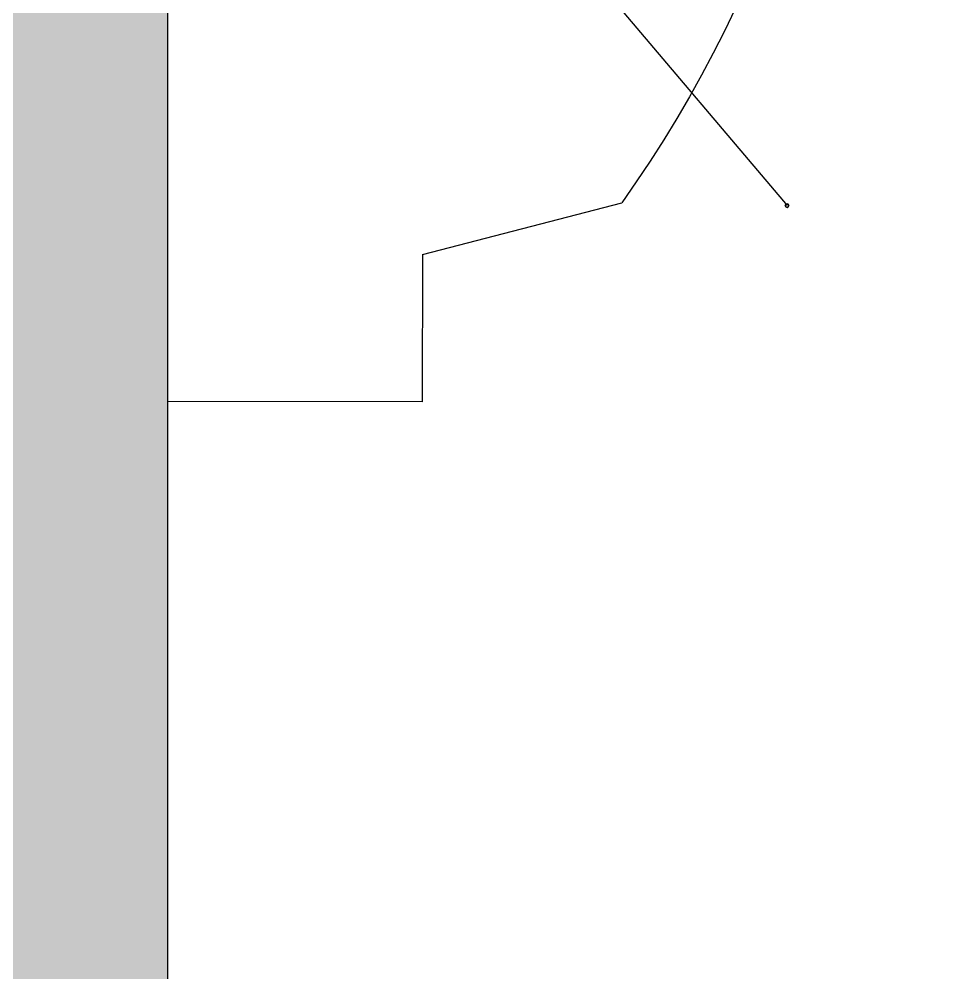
# Model space of a CAD drawing. Extents: x 22 to 319, y 2 to 547.
# Drawn here: x 168.12 to 192.24, y 364.27 to 388.86 of the extents above; entities that cross this region are included whole.
import ezdxf

# ---------------------------------------------------------------- set-up
doc = ezdxf.new("R2010")
doc.units = 0
doc.header["$MEASUREMENT"] = 0
doc.linetypes.add('HIDDEN', pattern=[9.525, 6.35, -3.175])
doc.layers.get('0').update_dxf_attribs({"linetype": 'CONTINUOUS'})
doc.layers.add('FURN', color=138, linetype='CONTINUOUS')
doc.layers.add('FURNTIURE', color=7, linetype='CONTINUOUS')

# ---------------------------------------------------------------- blocks, each defined once
blk = doc.blocks.new("50'X96'-G64")
at = {"layer": 'FURNTIURE', "color": 7, "linetype": 'CONTINUOUS'}
blk.add_line((1373.987, 870.294), (1373.987, 870.294), dxfattribs=at)
blk = doc.blocks.new("50'X96'-G65")
at = {"layer": 'FURNTIURE', "color": 7, "linetype": 'CONTINUOUS'}
blk.add_line((1373.987, 870.294), (1373.987, 870.294), dxfattribs=at)
blk = doc.blocks.new("50'X96'-G58")
at = {"layer": 'FURNTIURE', "color": 7, "linetype": 'CONTINUOUS'}
blk.add_line((1357.85, 884.015), (1374.039, 870.286), dxfattribs=at)
blk.add_lwpolyline([(1373.967, 870.286, 1), (1374.111, 870.286, 1)], format="xyb", close=True, dxfattribs=at)
blk.add_lwpolyline([(1373.967, 870.286, 1), (1374.111, 870.286, 1)], format="xyb", close=True, dxfattribs=at)
blk.add_lwpolyline([(1373.967, 870.286, 1), (1374.111, 870.286, 1)], format="xyb", close=True, dxfattribs=at)
blk.add_circle((1374.039, 870.286), 0.0718, dxfattribs=at)
at = {"layer": 'FURNTIURE'}
for name in ["50'X96'-G64", "50'X96'-G65"]:
    blk.add_blockref(name, (0, 0), dxfattribs=at)
blk = doc.blocks.new("50'X96'-G57")
blk.add_blockref("50'X96'-G58", (0, 0))
blk = doc.blocks.new('A$C2B627B83')
at = {"layer": 'FURNTIURE', "color": 7, "linetype": 'CONTINUOUS'}
for p, q in [((7.78, 57.192), (0, 57.182)), ((7.786, 52.692), (13.879, 51.109))]:
    blk.add_line(p, q, dxfattribs=at)
at = {"layer": 'FURNTIURE', "color": 7, "linetype": 'HIDDEN'}
blk.add_line((7.786, 52.692), (7.78, 57.192), dxfattribs=at)
at = {"layer": 'FURNTIURE', "color": 7, "linetype": 'CONTINUOUS'}
blk.add_arc((-17.913, 28.568), 38.971, 324.808, 35.3368, dxfattribs=at)
at = {"xscale": 0.7499999999999897, "yscale": 0.7499999999999897, "zscale": 0.7499999999999897, "rotation": 90.0724086965355}
blk.add_blockref("50'X96'-G57", (672.942, -978.51), dxfattribs=at)

msp = doc.modelspace()

# ---------------------------------------------------------------- hatches: boundary and pattern name
h = msp.add_hatch(color=5)
h.paths.add_polyline_path([(189.944, 209.344), (176.444, 209.344), (176.444, 200.344), (180.944, 200.344), (180.944, 159.844), (189.944, 159.844)])
h.paths.add_polyline_path([(189.944, 117.844), (180.944, 117.844), (180.944, 53.344), (194.444, 53.344), (194.444, 62.344), (189.944, 62.344)])
h.paths.add_polyline_path([(318.944, 546.844), (224.444, 546.844), (224.444, 537.844), (309.944, 537.844), (309.944, 477.844), (305.444, 477.844), (305.444, 473.344), (309.944, 473.344), (309.944, 329.344), (218.444, 329.344), (218.444, 320.344), (309.944, 320.344), (309.944, 62.344), (252.944, 62.344), (252.944, 53.344), (318.944, 53.344)])
h.paths.add_polyline_path([(171.944, 482.344), (167.444, 482.344), (167.444, 329.344), (162.944, 329.344), (162.944, 320.344), (176.444, 320.344), (176.444, 329.344), (171.944, 329.344)])
h.paths.add_polyline_path([(120.944, 506.344), (111.944, 506.344), (111.944, 477.844), (65.444, 477.844), (65.444, 473.344), (120.944, 473.344)], flags=17)
h.paths.add_polyline_path([(233.444, 506.344), (224.444, 506.344), (224.444, 473.344), (275.444, 473.344), (275.444, 477.844), (233.444, 477.844)], flags=17)
h.paths.add_polyline_path([(186.086, 110.966), (232.256, 110.966), (232.256, 95.016), (186.086, 95.016)], flags=9)
h.paths.add_polyline_path([(106.303, 191.344), (106.303, 182.344), (123.944, 182.344), (123.944, 200.344), (128.444, 200.344), (128.444, 209.344), (123.944, 209.344), (123.944, 249.844), (119.444, 249.844), (119.444, 191.344)])
h.paths.add_polyline_path([(58.303, 182.344), (58.303, 191.344), (30.944, 191.344), (30.944, 296.344), (116.444, 296.344), (116.444, 320.344), (120.944, 320.344), (120.944, 329.344), (111.944, 329.344), (111.944, 305.344), (30.944, 305.344), (30.944, 473.344), (35.444, 473.344), (35.444, 477.844), (30.944, 477.844), (30.944, 537.844), (120.944, 537.844), (120.944, 546.844), (21.944, 546.844), (21.944, 38.344), (30.944, 38.344), (30.944, 182.344)])

# ---------------------------------------------------------------- linework, layer by layer
at = {"color": 0}
msp.add_line((171.944, 482.344), (171.944, 329.344), dxfattribs=at)

# ---------------------------------------------------------------- block references
at = {"layer": 'FURN', "ltscale": 15, "xscale": -0.84375, "yscale": 0.84375, "zscale": 0.84375, "rotation": 180}
msp.add_blockref('A$C2B627B83', (171.944, 427.245), dxfattribs=at)

doc.saveas('drawing.dxf')
